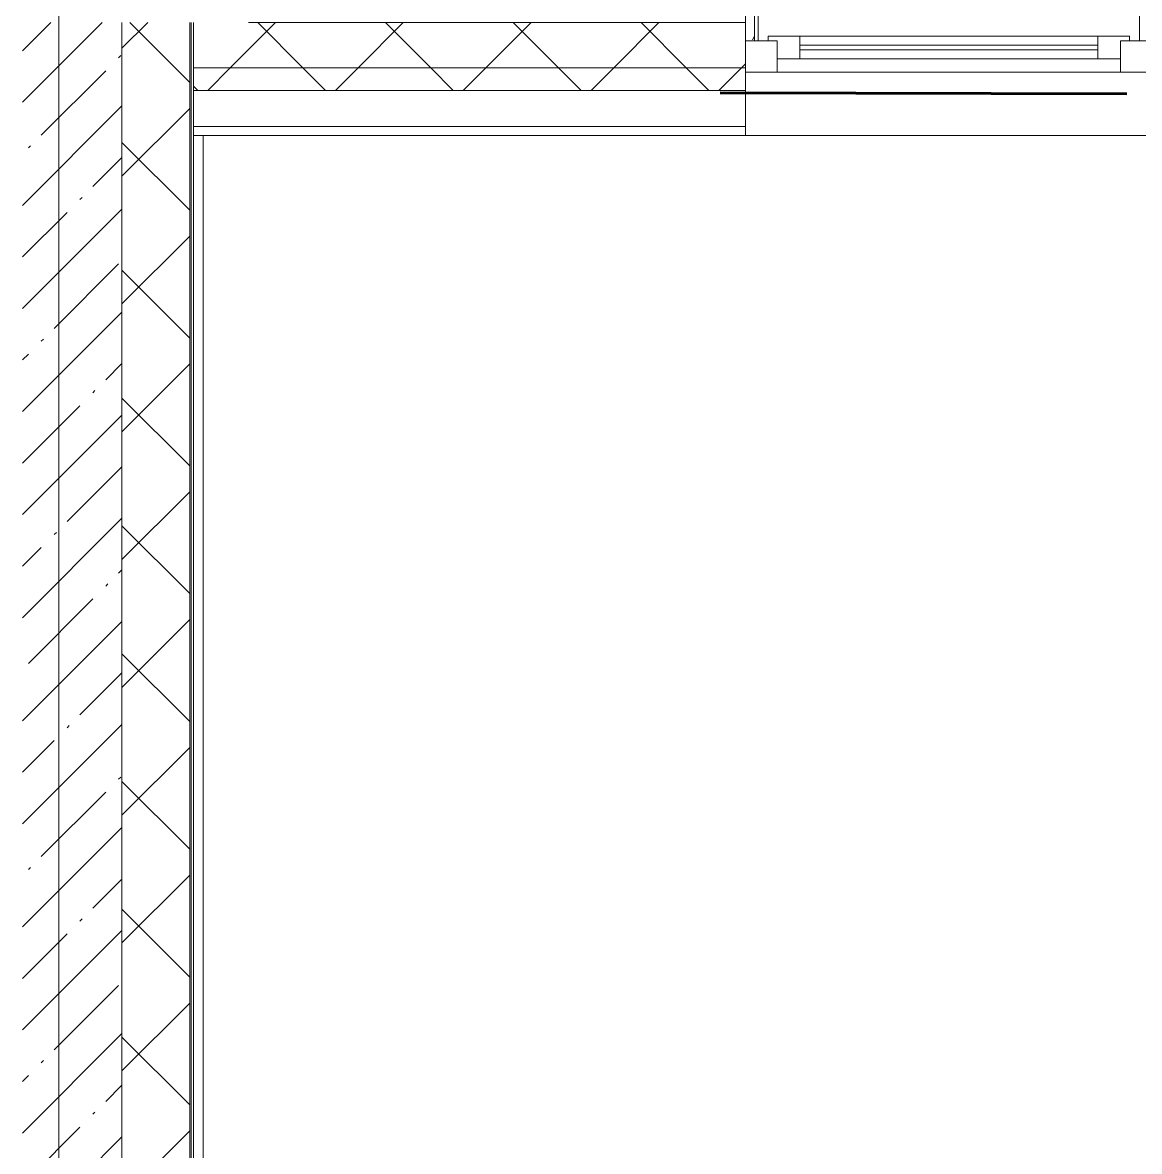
# Model space of a CAD drawing. Header units: millimetres. Extents: x -1113 to 415037, y -3642 to 28069.
# Drawn here: x 75545 to 78017, y 916 to 3414 of the extents above; entities that cross this region are included whole.
import ezdxf

# ---------------------------------------------------------------- set-up
doc = ezdxf.new("R2010")
doc.units = ezdxf.units.MM
doc.linetypes.add('Осевая', pattern=[6350, 1270, -952.5, 3175, -952.5])
for name, color, linetype, lineweight in [('0) Стена 3.93м', 3, 'Continuous', 60), ('1) Окна 2.25м-', 6, 'Continuous', 60), ('A-GLAZ', 7, 'Continuous', 9), ('A-GLAZ-1', 7, 'Continuous', 5), ('A-WALL', 7, 'Continuous', 5), ('I-WALL', 7, 'Continuous', 5), ('Оси', 7, 'Continuous', 9), ('Оси-2', 7, 'Осевая', 9)]:
    doc.layers.add(name, color=color, linetype=linetype, lineweight=lineweight)
doc.layers.add('A-WALL-1', color=9, linetype='Continuous', lineweight=5, true_color=0x808080)
doc.layers.add('A-WALL-FNSH-1', color=9, linetype='Continuous', lineweight=5, true_color=0x808080)
pattern_1 = [(45, (0, 0), (-141.42136, 141.42136), []), (135, (0, 0), (-141.42136, -141.42136), [])]

# ---------------------------------------------------------------- blocks, each defined once
blk = doc.blocks.new('120_Окно_СКБ_1Ст - 120_Окно_СКБ_1Ст 900х2500_h_-19906774-Объем проектирования 1 этажа')
at = {"layer": 'A-GLAZ'}
for p, q in [((-450, -75), (-450, -5)), ((-450, -5), (-380, -5)), ((-380, -5), (-380, -75)), ((380, -75), (380, -5)), ((380, -5), (450, -5)), ((450, -5), (450, -75)), ((380, -35), (-380, -35)), ((-380, -35), (-380, -75)), ((-330, -85), (-330, -35)), ((330, -85), (330, -35)), ((380, -75), (380, -35)), ((-380, -75), (-450, -75)), ((-380, -75), (-400, -75)), ((-400, -75), (-400, -85)), ((-400, -85), (400, -85)), ((400, -85), (-400, -85)), ((450, -75), (380, -75)), ((400, -75), (380, -75)), ((400, -85), (400, -75))]:
    blk.add_line(p, q, dxfattribs=at)
at = {"layer": 'A-GLAZ-1'}
for p, q in [((450, -5), (-450, -5)), ((-330, -55), (330, -55)), ((330, -65), (-330, -65)), ((-422, -75), (-400, -75)), ((400, -75), (422, -75))]:
    blk.add_line(p, q, dxfattribs=at)
blk = doc.blocks.new('1floor')
at = {"layer": 'A-WALL'}
h = blk.add_hatch(dxfattribs=at)
h.set_pattern_fill('FP_24', color=256, style=0, pattern_type=2)
h.set_pattern_definition(pattern_1)
h.paths.add_polyline_path([(75700, -250), (75850, -250), (75850, 3550), (75700, 3550), (75700, -100)])
h = blk.add_hatch(dxfattribs=at)
h.set_pattern_fill('FP_24', color=256, style=0, pattern_type=2)
h.set_pattern_definition(pattern_1)
h.paths.add_polyline_path([(84697.5, 3450), (84800, 3450), (84800, 3550), (84100, 3550), (84100, 3450), (84590, 3450)])
h.paths.add_polyline_path([(80350, 3450), (82000, 3450), (82000, 3550), (80080.5, 3550), (80080.5, 3450), (80136.7, 3450)])
h.paths.add_polyline_path([(79100.5, 3450), (79180.5, 3450), (79180.5, 3550), (77980, 3550), (77980, 3450), (79000.5, 3450)])
h.paths.add_polyline_path([(75880, 3450), (77080, 3450), (77080, 3550), (75858, 3550), (75858, 3450)])
h = blk.add_hatch(dxfattribs=at)
h.set_pattern_fill('FP_24', color=256, style=0, pattern_type=2)
h.set_pattern_definition(pattern_1)
h.paths.add_polyline_path([(84696.2, 3400), (84850, 3400), (84850, 3450), (84100, 3450), (84100, 3400), (84590, 3400)])
h.paths.add_polyline_path([(82000, 3400), (82000, 3450), (80080.5, 3450), (80080.5, 3400), (81730, 3400)])
h.paths.add_polyline_path([(79180.5, 3400), (79180.5, 3450), (77980, 3450), (77980, 3400), (79105.1, 3400)])
h.paths.add_polyline_path([(77080, 3400), (77080, 3450), (75858, 3450), (75858, 3400), (77042.1, 3400)])
at = {"layer": 'I-WALL'}
h = blk.add_hatch(dxfattribs=at)
h.set_pattern_fill('FP_191', color=256, style=0, pattern_type=2)
h.set_pattern_definition([(0, (0, 0), (243.84, 60.96), [20.117, -162.763, 20.117, -162.763, -975.36]), (0, (0, 0), (243.84, 60.96), [-365.76, 20.117, -345.643, 20.117, -162.763, -426.72]), (0, (0, 0), (243.84, 60.96), [-914.4, 20.117, -101.803, 20.117, -284.683]), (120, (91.44, 30.48), (-174.71291, 180.691634), [20.117, -162.763, 20.117, -162.763, -975.36]), (120, (91.44, 30.48), (-174.71291, 180.691634), [-365.76, 20.117, -345.643, 20.117, -162.763, -426.72]), (120, (91.44, 30.48), (-174.71291, 180.691634), [-914.4, 20.117, -101.803, 20.117, -284.683]), (240, (121.92, 152.4), (-69.12709, -241.651634), [20.117, -162.763, 20.117, -162.763, -975.36]), (240, (121.92, 152.4), (-69.12709, -241.651634), [-365.76, 20.117, -345.643, 20.117, -162.763, -426.72]), (240, (121.92, 152.4), (-69.12709, -241.651634), [-914.4, 20.117, -101.803, 20.117, -284.683])])
h.paths.add_polyline_path([(77100, 3510), (77100, 3750), (77080, 3750), (77080, 3510)])
h = blk.add_hatch(dxfattribs=at)
h.set_pattern_fill('FP_1', color=256, style=0, pattern_type=2)
h.set_pattern_definition([(45, (0, 0), (-114.04925, 114.04925), []), (45, (114.05, 0), (-114.04925, 114.04925), [201.612, -40.322, 6.706, -33.617])])
h.paths.add_polyline_path([(75700, -100), (75700, 3550), (75480, 3550), (75480, -100)])
at = {"layer": 'A-WALL'}
for p, q in [((75700, -100), (75700, 3550)), ((75850, -250), (75850, 3550)), ((75853, -253), (75853, 3550)), ((75858, 3550), (75858, 3300)), ((77080, 3550), (75980, 3550)), ((75858, 3450), (77080, 3450)), ((75858, 3400), (77080, 3400)), ((75858, 3320), (77080, 3320)), ((75880, 3300), (75880, -280)), ((77980, 3300), (77080, 3300))]:
    blk.add_line(p, q, dxfattribs=at)
at = {"layer": 'A-WALL-1'}
for p, q in [((77080, 3750), (77080, 3320)), ((77100, 3510), (77100, 3750)), ((77080, 3510), (77100, 3510))]:
    blk.add_line(p, q, dxfattribs=at)
at = {"layer": 'A-WALL-FNSH-1'}
for p, q in [((77108, 3510), (77108, 3750)), ((77952, 3750), (77952, 3510)), ((77100, 3510), (77108, 3510)), ((77952, 3510), (77960, 3510)), ((75858, 3300), (77080, 3300)), ((75858, -258), (75858, 3300)), ((77080, 3300), (77080, 3320))]:
    blk.add_line(p, q, dxfattribs=at)
at = {"layer": 'Оси'}
blk.add_line((75560, -1906.3), (75560, 3093.7), dxfattribs=at)
at = {"layer": 'Оси-2'}
blk.add_line((75560, 3093.7), (75560, 22578.1), dxfattribs=at)
at = {"layer": 'A-GLAZ', "color": 3, "rotation": 180}
blk.add_blockref('120_Окно_СКБ_1Ст - 120_Окно_СКБ_1Ст 900х2500_h_-19906774-Объем проектирования 1 этажа', (77530, 3435), dxfattribs=at)

msp = doc.modelspace()

# ---------------------------------------------------------------- linework, layer by layer
at = {"layer": '1) Окна 2.25м-'}
msp.add_lwpolyline([(77088.8, 3258.5), (77988.8, 3256.4)], dxfattribs=at)

# ---------------------------------------------------------------- block references
at = {"layer": '0) Стена 3.93м'}
msp.add_blockref('1floor', (64.7, -136.1), dxfattribs=at)

doc.saveas('drawing.dxf')
